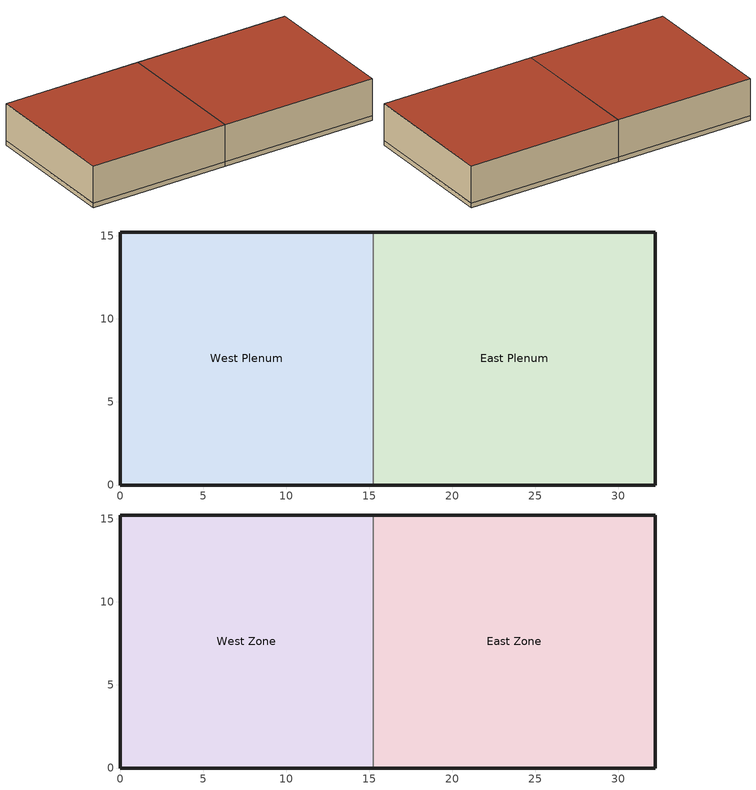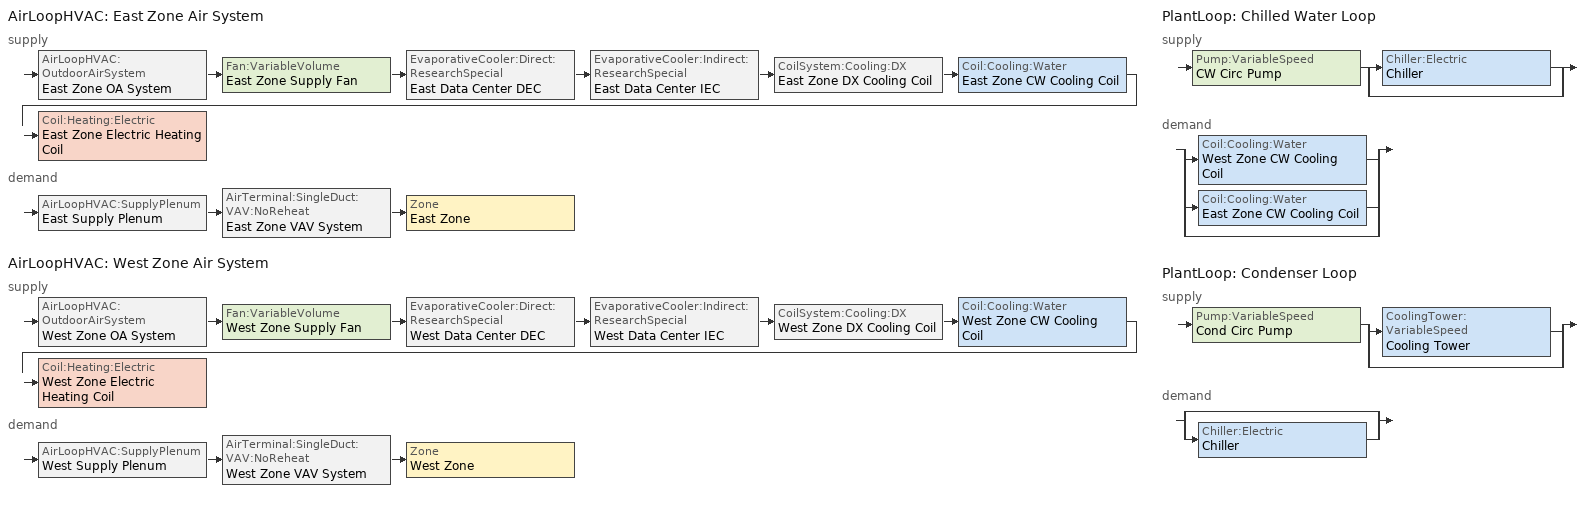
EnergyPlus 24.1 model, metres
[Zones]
East Plenum
 floor ground (FLOOR): 32.24,0 15.24,0 15.24,15.24 32.24,15.24 z0
 wall outside (ext-walls): 15.24,0 32.24,0 32.24,15.24 15.24,15.24 z0:0.5
 wall to West Plenum (PARTITION): 15.24,15.24 15.24,0 z0:0.5
West Plenum
 floor ground (FLOOR): 15.24,0 0,0 0,15.24 15.24,15.24 z0
 wall outside (ext-walls): 15.24,15.24 0,15.24 0,0 15.24,0 z0:0.5
 wall adiabatic (PARTITION): 15.24,0 15.24,15.24 z0:0.5
East Zone
 floor to East Plenum (Plenum Floor): 32.24,0 15.24,0 15.24,15.24 32.24,15.24 z0.5
 wall outside (ext-walls): 15.24,0 32.24,0 32.24,15.24 15.24,15.24 z0.5:4.57
 wall to West Zone (PARTITION): 15.24,15.24 15.24,0 z0.5:4.57
 roof outside (ROOF19): 15.24,15.24 15.24,0 32.24,0 32.24,15.24 z4.57
West Zone
 floor to West Plenum (Plenum Floor): 15.24,0 0,0 0,15.24 15.24,15.24 z0.5
 wall outside (ext-walls): 15.24,15.24 0,15.24 0,0 15.24,0 z0.5:4.57
 roof outside (ROOF19): 0,15.24 0,0 15.24,0 15.24,15.24 z4.57
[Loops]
AirLoopHVAC 'East Zone Air System'
 supply: AirLoopHVAC:OutdoorAirSystem 'East Zone OA System' > Fan:VariableVolume 'East Zone Supply Fan' > EvaporativeCooler:Direct:ResearchSpecial 'East Data Center DEC' > EvaporativeCooler:Indirect:ResearchSpecial 'East Data Center IEC' > CoilSystem:Cooling:DX 'East Zone DX Cooling Coil' > Coil:Cooling:Water 'East Zone CW Cooling Coil' > Coil:Heating:Electric 'East Zone Electric Heating Coil'
 demand: AirLoopHVAC:SupplyPlenum 'East Supply Plenum' > AirTerminal:SingleDuct:VAV:NoReheat 'East Zone VAV System' > Zone 'East Zone'
AirLoopHVAC 'West Zone Air System'
 supply: AirLoopHVAC:OutdoorAirSystem 'West Zone OA System' > Fan:VariableVolume 'West Zone Supply Fan' > EvaporativeCooler:Direct:ResearchSpecial 'West Data Center DEC' > EvaporativeCooler:Indirect:ResearchSpecial 'West Data Center IEC' > CoilSystem:Cooling:DX 'West Zone DX Cooling Coil' > Coil:Cooling:Water 'West Zone CW Cooling Coil' > Coil:Heating:Electric 'West Zone Electric Heating Coil'
 demand: AirLoopHVAC:SupplyPlenum 'West Supply Plenum' > AirTerminal:SingleDuct:VAV:NoReheat 'West Zone VAV System' > Zone 'West Zone'
PlantLoop 'Chilled Water Loop'
 supply: Pump:VariableSpeed 'CW Circ Pump' > split
  | Chiller:Electric 'Chiller'
  | bypass
 demand: split
  | Coil:Cooling:Water 'West Zone CW Cooling Coil'
  | Coil:Cooling:Water 'East Zone CW Cooling Coil'
  | bypass
PlantLoop 'Condenser Loop'
 supply: Pump:VariableSpeed 'Cond Circ Pump' > split
  | CoolingTower:VariableSpeed 'Cooling Tower'
  | bypass
 demand: split
  | bypass
  | Chiller:Electric 'Chiller'
[Building]
Simple One Zone (Wireframe DXF): Loads convergence tolerance value=0.04; Maximum number of warmup days=30; Minimum number of warmup days=6; North axis=0; Solar distribution=MinimalShadowing; Temperature convergence tolerance value=0.004; Terrain=Suburbs
[Site:GroundTemperature:BuildingSurface]
20.03, 20.03, 20.13, 20.3, 20.43, 20.52, 20.62, 20.77, 20.78, 20.55, 20.44, 20.2
[Site:GroundTemperature:Deep]
16.1, 16.1, 16.1, 16.1, 16.1, 16.1, 16.1, 16.1, 16.1, 16.1, 16.1, 16.1
[Site:GroundTemperature:Shallow]
20.03, 20.03, 20.13, 20.3, 20.43, 20.52, 20.62, 20.77, 20.78, 20.55, 20.44, 20.2
[Site:Location]
CHICAGO_IL_USA TMY2-94846: Elevation=190; Latitude=41.78; Longitude=-87.75; Time zone=-6
[SizingPeriod:DesignDay] Barometric pressure=99063; Daylight saving time indicator=No; Humidity condition type=WetBulb; Rain indicator=No; Snow indicator=No; Solar model indicator=ASHRAEClearSky
Name | Daily dry bulb temperature range | Day of month | Day type | Maximum dry bulb temperature | Month | Sky clearness | Wetbulb or dewpoint at maximum dry bulb | Wind direction | Wind speed
CHICAGO_IL_USA Annual Cooling 1% Design Conditions DB/MCWB | 10.7 | 3 | SummerDesignDay | 31.5 | 7 | 1 | 23 | 230 | 5.3
CHICAGO_IL_USA Annual Heating 99% Design Conditions DB | 0 | 8 | WinterDesignDay | -17.3 | 1 | 0 | -17.3 | 270 | 4.9
[Construction]
FLOOR: C5 - 4 IN HW CONCRETE
PARTITION: E1 - 3 / 4 IN PLASTER OR GYP BOARD, C6 - 8 IN CLAY TILE, E1 - 3 / 4 IN PLASTER OR GYP BOARD
PLENUM FLOOR: C19 - 2 IN LIGHT WEIGHT CONCRETE
ROOF19: R19LAYER
ext-walls: 1IN Stucco, 8IN Concrete HW, Wall Insulation [5], 1/2IN Gypsum
[Material] Thermal absorptance=0.9
Name | Conductivity | Density | Roughness | Solar absorptance | Specific heat | Thickness | Visible absorptance
1/2IN Gypsum | 0.16 | 784.9 | Smooth | 0.92 | 830 | 0.0127 | 0.92
1IN Stucco | 0.6918 | 1858 | Smooth | 0.92 | 837 | 0.0253 | 0.92
8IN Concrete HW | 1.7296 | 2243 | MediumRough | 0.65 | 837 | 0.2033 | 0.65
C5 - 4 IN HW CONCRETE | 1.729577 | 2242.585 | MediumRough | 0.65 | 836.8 | 0.101498 | 0.65
C6 - 8 IN CLAY TILE | 0.570761 | 1121.292 | Smooth | 0.82 | 836.8 | 0.203302 | 0.82
C19 - 2 IN LIGHT WEIGHT CONCRETE | 0.129891 | 480.5539 | MediumRough | 0.2 | 836.8 | 0.0508102 | 0.2
E1 - 3 / 4 IN PLASTER OR GYP BOARD | 0.726422 | 1601.846 | Smooth | 0.92 | 836.8 | 0.01905 | 0.92
Wall Insulation [5] | 0.0432 | 91 | MediumRough | 0.5 | 837 | 0.0453 | 0.5
[Material:NoMass]
R19LAYER: Roughness=Rough; Solar absorptance=0.75; Thermal absorptance=0.9; Thermal resistance=3.344; Visible absorptance=0.75
[AirLoopHVAC] Design supply air flow rate=Autosize
East Zone Air System; West Zone Air System
[AirLoopHVAC:SupplyPlenum]
Name | Zone
East Supply Plenum | East Plenum
West Supply Plenum | West Plenum
[AirTerminal:SingleDuct:VAV:NoReheat] Availability schedule=FanAndCoilAvailSched; Constant minimum air flow fraction=0.4; Maximum air flow rate=Autosize; Zone minimum air flow input method=Constant
East Zone VAV System; West Zone VAV System
[AvailabilityManager:Scheduled] Schedule=FanAndCoilAvailSched
East Data Center Avail; West Data Center Avail
[Chiller:Electric]
Chiller: Chilled water outlet temperature lower limit=5; Chiller flow mode=NotModulated; Condenser type=WaterCooled; Design chilled water flow rate=Autosize; Design chilled water outlet temperature=6.667; Design condenser fluid flow rate=Autosize; Design condenser inlet temperature=29.44; Maximum part load ratio=1; Minimum part load ratio=0.15; Nominal capacity=Autosize; Nominal cop=5; Optimum part load ratio=0.65; Temperature rise coefficient=2.682759; Coefficient 1 of capacity ratio curve=0.944836; Coefficient 1 of full load ratio curve=0.03303; Coefficient 1 of power ratio curve=1.907846; Coefficient 2 of capacity ratio curve=-0.0570088; Coefficient 2 of full load ratio curve=0.6852; Coefficient 2 of power ratio curve=-1.20499; Coefficient 3 of capacity ratio curve=-0.00185486; Coefficient 3 of full load ratio curve=0.2818; Coefficient 3 of power ratio curve=0.263462
[Coil:Heating:Electric] Availability schedule=FanAndCoilAvailSched; Efficiency=0.98; Nominal capacity=Autosize
East Zone Electric Heating Coil; West Zone Electric Heating Coil
[Coil:Cooling:DX:SingleSpeed] 2023 rated evaporator fan power per volume flow rate=934.4; Energy input ratio function of flow fraction curve=DXSysACCoolEIRFFF; Energy input ratio function of temperature curve=DXSysACCoolEIRFT; Gross rated cooling cop=3; Gross rated sensible heat ratio=Autosize; Gross rated total cooling capacity=Autosize; Part load fraction correlation curve=DXSysACCoolPLFFPLR; Rated air flow rate=Autosize; Report ashrae standard 127 performance ratings=Yes; Total cooling capacity function of flow fraction curve=DXSysACCoolCapFFF; Total cooling capacity function of temperature curve=DXSysACCoolCapFT
Name | Availability schedule
East DX Cooling Coil | EastDXCCoilAvailSched
West DX Cooling Coil | WestDXCCoilAvailSched
[Coil:Cooling:Water] Design air flow rate=Autosize; Design inlet air humidity ratio=Autosize; Design inlet air temperature=Autosize; Design inlet water temperature=Autosize; Design outlet air humidity ratio=Autosize; Design outlet air temperature=Autosize; Design water flow rate=Autosize; Heat exchanger configuration=CrossFlow; Type of analysis=SimpleAnalysis
Name | Availability schedule
East Zone CW Cooling Coil | EastChWaterCoilAvailSched
West Zone CW Cooling Coil | WestChWaterCoilAvailSched
[CoilSystem:Cooling:DX] Dehumidification control type=None; Run on latent load=No; Run on sensible load=Yes
Name | Availability schedule | Cooling coil
East Zone DX Cooling Coil | EastDXCCoilAvailSched | East DX Cooling Coil
West Zone DX Cooling Coil | WestDXCCoilAvailSched | West DX Cooling Coil
[Controller:OutdoorAir] Economizer control type=FixedDryBulb; Economizer maximum limit dewpoint temperature=13.5; Economizer maximum limit dry bulb temperature=23; Economizer minimum limit dry bulb temperature=-20; Lockout type=NoLockout; Maximum outdoor air flow rate=Autosize; Minimum limit type=FixedMinimum; Minimum outdoor air flow rate=Autosize; Minimum outdoor air schedule=OAFractionSched
East Data Center OA Controller; West Data Center OA Controller
[Controller:WaterCoil] Action=Reverse; Actuator variable=Flow; Control variable=Temperature; Controller convergence tolerance=Autosize; Maximum actuated flow=Autosize; Minimum actuated flow=0
East CW Coil Controller; West CW Coil Controller
[CoolingTower:VariableSpeed]
Cooling Tower: Basin heater capacity=450; Basin heater setpoint temperature=4.5; Blowdown calculation mode=ConcentrationRatio; Blowdown concentration ratio=4; Design air flow rate=Autosize; Design fan power=Autosize; Design water flow rate=Autosize; Drift loss percent=0.05; Evaporation loss mode=SaturatedExit; Fan power ratio function of air flow rate ratio curve=CoolingTowerFanRatioCurve; Fraction of tower capacity in free convection regime=0.125; Minimum air flow rate ratio=0.2; Model coefficient=YorkCalc Default Tower Model; Model type=YorkCalcUserDefined
[CoolingTowerPerformance:YorkCalc]
YorkCalc Default Tower Model: Maximum approach temperature=40; Maximum inlet air wet bulb temperature=26.6667; Maximum liquid to gas ratio=8; Maximum range temperature=22.2222; Maximum water flow rate ratio=4; Minimum approach temperature=1.1111; Minimum inlet air wet bulb temperature=-34.4; Minimum range temperature=1.1111; Minimum water flow rate ratio=0.5; Coefficient 1=-0.359741; Coefficient 2=-0.0550536; Coefficient 3=0.00238504; Coefficient 4=0.173927; Coefficient 5=-0.0248474; Coefficient 6=0.000484302; Coefficient 7=-0.00558985; Coefficient 8=0.000577008; Coefficient 9=-1.34243e-05; Coefficient 10=2.84766; Coefficient 11=-0.121765; Coefficient 12=0.00145992; Coefficient 13=1.68043; Coefficient 14=-0.0166921; Coefficient 15=-0.000719053; Coefficient 16=-0.0254852; Coefficient 17=4.87492e-05; Coefficient 18=2.71923e-05; Coefficient 19=-0.0653766; Coefficient 20=-0.00227817; Coefficient 21=0.000250025; Coefficient 22=-0.0910565; Coefficient 23=0.00318176; Coefficient 24=3.86218e-05; Coefficient 25=-0.00342854; Coefficient 26=8.5659e-06; Coefficient 27=-1.51682e-06
[DesignSpecification:OutdoorAir] Outdoor air flow per person=0.0125; Outdoor air flow per zone=0; Outdoor air flow per zone floor area=0; Outdoor air method=Flow/Person
SZ DSOA East Zone; SZ DSOA West Zone
[ElectricEquipment] Design level=0; Design level calculation method=EquipmentLevel; End use subcategory=MiscPlug; Fraction latent=0; Fraction lost=0; Schedule=BLDG_EQUIP_SCH
Name | Fraction radiant | Zone or zonelist or space or spacelist
East Zone_MiscPlug_Equip | 0.5 | East Zone
West Zone_MiscPlug_Equip | 0.25 | West Zone
[ElectricEquipment:ITE:AirCooled] Air flow calculation method=FlowFromSystem; Air flow function of loading and air temperature curve=Data Center Servers Airflow fLoadTemp; Air inlet connection type=AdjustedSupply; Cpu end use subcategory=ITE-CPU; Cpu loading schedule=Data Center CPU Loading Schedule; Cpu power input function of loading and air temperature curve=Data Center Servers Power fLoadTemp; Design electric power supply efficiency=0.9; Design entering air temperature=15; Design fan air flow rate per power input=0.0001; Design fan power input fraction=0.4; Design power input calculation method=Watts/Area; Design power input schedule=Data Center Operation Schedule; Design recirculation fraction=0.1; Electric power supply efficiency function of part load ratio curve=UPS Efficiency fPLR; Electric power supply end use subcategory=ITE-UPS; Environmental class=A3; Fan end use subcategory=ITE-Fans; Fan power input function of flow curve=ECM FanPower fFlow; Fraction of electric power supply losses to zone=1; Recirculation function of loading and supply temperature curve=Data Center Recirculation fLoadTemp; Watts per floor area=200
Name | Return temperature difference | Supply temperature difference | Zone or space
EastDataCenter_Equip | 0 | 2 | East Zone
WestDataCenter_Equip |  |  | West Zone
[EnergyManagementSystem:GlobalVariable]
EnergyManagementSystem:GlobalVariable 1: PUE_Value
[EnergyManagementSystem:OutputVariable]
Power Utilization Effectiveness: Ems variable=PUE_Value; Type of data in variable=Averaged; Update frequency=SystemTimestep
[EnergyManagementSystem:Program]
CalculatePUE: IF IT_Equip_power > 0.0; set PUE_Value = whole_building_power / IT_Equip_power; ELSE; set PUE_Value = 0.0; ENDIF
[EnergyManagementSystem:ProgramCallingManager]
Calculate Power Utilization Effectiveness: EndOfZoneTimestepBeforeZoneReporting; CalculatePUE
[EnergyManagementSystem:Sensor] Output variable or output meter index key=Whole Building
Name | Output variable or output meter
IT_Equip_Power | Facility Total Building Electricity Demand Rate
Whole_Building_Power | Facility Total Electricity Demand Rate
Whole_HVAC_Power | Facility Total HVAC Electricity Demand Rate
[EvaporativeCooler:Direct:ResearchSpecial] Availability schedule=ALWAYS_ON; Blowdown concentration ratio=3; Cooler design effectiveness=0.7; Drift loss fraction=0; Evaporative operation minimum drybulb temperature=16; Primary air design flow rate=Autosize; Recirculating water pump design power=30
Name | Evaporative operation maximum limit drybulb temperature | Evaporative operation maximum limit wetbulb temperature
East Data Center DEC | 22 | 20
West Data Center DEC | 20 | 18
[EvaporativeCooler:Indirect:ResearchSpecial] Availability schedule=ALWAYS_ON; Cooler drybulb design effectiveness=0.72; Cooler wetbulb design effectiveness=0.7; Dewpoint effectiveness factor=0.9; Drift loss fraction=0; Drybulb effectiveness flow ratio modifier curve=IECEffDBFlowMod; Evaporative operation maximum limit outdoor wetbulb temperature=24; Primary air design flow rate=Autosize; Recirculating water pump design power=Autosize; Secondary air design flow rate=Autosize; Secondary air fan design power=Autosize; Secondary air fan power modifier curve=IECFanPowerMod; Secondary air fan sizing specific power=200; Secondary air flow scaling factor=1.4; Water pump power modifier curve=IECPumpPowerMod; Water pump power sizing factor=150; Wetbulb effectiveness flow ratio modifier curve=IECEffWBFlowMod
Name | Dry operation maximum limit outdoor drybulb temperature | Evaporative operation minimum limit secondary air drybulb temperature
East Data Center IEC | 35 | 22
West Data Center IEC | 50 | 20
[Fan:VariableVolume] Availability schedule=FanAndCoilAvailSched; Fan power coefficient 1=0.350712; Fan power coefficient 2=0.308505; Fan power coefficient 3=-0.541374; Fan power coefficient 4=0.871988; Fan power coefficient 5=0; Fan power minimum flow fraction=0.25; Fan power minimum flow rate input method=Fraction; Fan total efficiency=0.7; Maximum flow rate=Autosize; Motor efficiency=0.9; Motor in airstream fraction=0; Pressure rise=300
East Zone Supply Fan; West Zone Supply Fan
[Lights] Design level calculation method=LightingLevel; End use subcategory=GeneralLights; Fraction radiant=0.59; Fraction replaceable=0; Fraction visible=0.2; Lighting level=284; Return air fraction=0; Schedule=LIGHTS-1
Name | Zone or zonelist or space or spacelist
East Zone Lights | East Zone
West Zone Lights | West Zone
[People] Activity level schedule=Activity Sch; Air velocity schedule=Air Velo Sch; Carbon dioxide generation rate=3.82e-08; Clothing insulation calculation method=ClothingInsulationSchedule; Clothing insulation schedule=Clothing Sch; Fraction radiant=0.3; Mean radiant temperature calculation type=EnclosureAveraged; Number of people=0; Number of people calculation method=People; Number of people schedule=OFFICE OCCUPANCY; Thermal comfort model 1 type=Fanger; Work efficiency schedule=Work Eff Sch
Name | Zone or zonelist or space or spacelist
East Zone PEOPLE | East Zone
West Zone PEOPLE | West Zone
[PlantEquipmentList]
Chiller Plant: Chiller, Chiller:Electric
Tower Plant: Cooling Tower, CoolingTower:VariableSpeed
[PlantEquipmentOperation:CoolingLoad] Load range 1 lower limit=0; Load range 1 upper limit=1000000000
Name | Range 1 equipment list
CW Loop Cooling Load | Chiller Plant
Tower Load | Tower Plant
[PlantEquipmentOperationSchemes]
Name | Control scheme 1 | Control scheme 1 schedule
CW Loop Operation | CW Loop Cooling Load | Chiller AlwaysOnSchedule
Tower Loop Operation | Tower Load | Tower AlwaysOnSchedule
[PlantLoop] Fluid type=Water; Load distribution scheme=Optimal; Maximum loop flow rate=Autosize; Maximum loop temperature=100; Minimum loop flow rate=0; Minimum loop temperature=3; Plant loop volume=Autocalculate
Name | Plant equipment operation scheme
Chilled Water Loop | CW Loop Operation
Condenser Loop | Tower Loop Operation
[Pump:VariableSpeed] Design maximum flow rate=Autosize; Design minimum flow rate=0; Design power consumption=Autosize; Fraction of motor inefficiencies to fluid stream=0; Pump control type=Intermittent; Coefficient 1 of the part load performance curve=0; Coefficient 2 of the part load performance curve=1; Coefficient 3 of the part load performance curve=0; Coefficient 4 of the part load performance curve=0
Name | Design pump head | Motor efficiency
CW Circ Pump | 160000 | 0.87
Cond Circ Pump | 140000 | 0.9
[SetpointManager:FollowOutdoorAirTemperature]
CondenserControl SetpointManager: Control variable=Temperature; Maximum setpoint temperature=80; Minimum setpoint temperature=10; Offset temperature difference=0; Reference temperature type=OutdoorAirWetBulb; Setpoint node or nodelist=Condenser Supply Outlet Node
[SetpointManager:MixedAir] Control variable=Temperature
Name | Setpoint node or nodelist
East Zone Mixed Air Temp Manager | East Zone Mixed Air Node
West Zone Mixed Air Temp Manager | West Zone Mixed Air Node
[SetpointManager:Scheduled]
Chilled Water Loop Setpoint Manager: Control variable=Temperature; Schedule=CW Loop Temp Schedule; Setpoint node or nodelist=CW Supply Outlet Node
[SetpointManager:SingleZone:Cooling] Control variable=Temperature; Maximum supply air temperature=18; Minimum supply air temperature=12
Name | Control zone | Setpoint node or nodelist
East System Setpoint manager | East Zone | East Sys Setpoint nodes
System Setpoint manager | West Zone | West Sys Setpoint nodes
[SetpointManager:SingleZone:Reheat] Control variable=Temperature; Maximum supply air temperature=40; Minimum supply air temperature=12
Name | Control zone | Setpoint node or nodelist
East Heating Coil Setpoint Manager | East Zone | East Air Loop Outlet Node
West Heating Coil Setpoint Manager | West Zone | West Air Loop Outlet Node
[Sizing:Plant]
Name | Design loop exit temperature | Loop design temperature difference | Loop type
Chilled Water Loop | 7 | 4 | Cooling
Condenser Loop | 20 | 5 | Condenser
[Sizing:System] 100 outdoor air in cooling=Yes; 100 outdoor air in heating=No; Central cooling design supply air temperature=12.8; Central heating maximum system air flow ratio=0.4; Cooling supply air flow rate method=DesignDay; Design outdoor air flow rate=Autosize; Heating supply air flow rate method=DesignDay; Preheat design temperature=7; Type of load to size on=Sensible; Type of zone sum to use=NonCoincident
Name | Central cooling design supply air humidity ratio | Central heating design supply air humidity ratio | Central heating design supply air temperature | Precool design humidity ratio | Precool design temperature | Preheat design humidity ratio
West Zone Air System | 0.0085 | 0.0085 | 16.7 | 0.0085 | 11 | 0.0085
East Zone Air System | 0.009 | 0.009 | 30 | 0.009 | 12.8 | 0.009
[Sizing:Zone] Account for dedicated outdoor air system=No; Cooling design air flow method=DesignDay; Cooling design air flow rate=0; Dedicated outdoor air high setpoint temperature for design=Autosize; Dedicated outdoor air low setpoint temperature for design=Autosize; Dedicated outdoor air system control strategy=NeutralSupplyAir; Heating design air flow method=DesignDay; Heating design air flow rate=0; Zone cooling design supply air humidity ratio=0.0075; Zone cooling design supply air temperature=13; Zone cooling design supply air temperature input method=SupplyAirTemperature; Zone cooling sizing factor=0; Zone heating design supply air humidity ratio=0.004; Zone heating design supply air temperature=30; Zone heating design supply air temperature input method=SupplyAirTemperature; Zone heating sizing factor=0
Name | Design specification outdoor air object
West Zone | SZ DSOA West Zone
East Zone | SZ DSOA East Zone
[ThermostatSetpoint:DualSetpoint]
Name | Cooling setpoint temperature schedule | Heating setpoint temperature schedule
East Temperature Setpoints | East Cooling Setpoints | East Heating Setpoints
West Temperature Setpoints | West Cooling Setpoints | West Heating Setpoints
[Zone] Ceiling height=Autocalculate; Multiplier=1; Type=1; Volume=Autocalculate
East Plenum; East Zone; West Plenum; West Zone
[ZoneControl:Thermostat] Control type schedule=Zone Control Type Sched
Name | Zone or zonelist | Control 1
East Zone Thermostat | East Zone | East Temperature Setpoints
West Zone Thermostat | West Zone | West Temperature Setpoints
[Zone equipment]
East Zone: East Zone VAV System
West Zone: West Zone VAV System
[Curve:Biquadratic] Input unit type for y=Temperature; Output unit type=Dimensionless
Name | Input unit type for x | Maximum value of x | Maximum value of y | Minimum value of x | Minimum value of y | Coefficient1 constant | Coefficient2 x | Coefficient3 x 2 | Coefficient4 y | Coefficient5 y 2 | Coefficient6 x y | Maximum curve output | Minimum curve output
DXSysACCoolCapFT | Temperature | 23.88889 | 46.11111 | 12.77778 | 18 | 0.766956 | 0.0107756 | -4.14703e-05 | 0.00134961 | -0.000261144 | 0.000457488
DXSysACCoolEIRFT | Temperature | 23.88889 | 46.11111 | 12.77778 | 18 | 0.297145 | 0.0430933 | -0.000748766 | 0.00597727 | 0.000482112 | -0.000956448
Data Center Recirculation fLoadTemp | Dimensionless | 1.5 | 99 | 0 | -10 | 1 | 0 | 0 | 0 | 0 | 0 | 99 | 0
Data Center Servers Airflow fLoadTemp | Dimensionless | 1.5 | 99 | 0 | -10 | -1.4 | 0.9 | 0 | 0.1 | 0 | 0 | 99 | 0
Data Center Servers Power fLoadTemp | Dimensionless | 1.5 | 99 | 0 | -10 | -1 | 1 | 0 | 0.06667 | 0 | 0 | 99 | 0
[Curve:Cubic]
CoolingTowerFanRatioCurve: Maximum value of x=1; Minimum value of x=0.15; Coefficient1 constant=-0.00931516; Coefficient2 x=0.0512334; Coefficient3 x 2=-0.0838365; Coefficient4 x 3=1.04192
[Curve:Quadratic]
Name | Maximum value of x | Minimum value of x | Coefficient1 constant | Coefficient2 x | Coefficient3 x 2
DXSysACCoolCapFFF | 1.5 | 0.5 | 0.8 | 0.2 | 0
DXSysACCoolEIRFFF | 1.5 | 0.5 | 1.156 | -0.1816 | 0.0256
DXSysACCoolPLFFPLR | 1 | 0 | 0.85 | 0.15 | 0
ECM FanPower fFlow | 99 | 0 | 0 | 1 | 0
UPS Efficiency fPLR | 99 | 0 | 1 | 0 | 0
[Schedule:Compact]
ALWAYS_ON; Clothing Sch; EastDXCCoilAvailSched; FanAndCoilAvailSched: Through: 12/31, For: AllDays, Until: 24:00, 1
Activity Sch: Through: 12/31, For: AllDays, Until: 24:00, 131.8
Air Velo Sch: Through: 12/31, For: AllDays, Until: 24:00, 0.137
BLDG_EQUIP_SCH: Through: 12/31, For: Weekdays, Until: 08:00, 0.4, Until: 12:00, 0.9, Until: 13:00, 0.8, Until: 17:00, 0.9, Until: 18:00, 0.5, Until: 24:00, 0.4, For: SummerDesignDay, Until: 24:00, 1, For: Saturday, Until: 06:00, 0.3, Until: 08:00, 0.4, Until: 12:00, 0.5, Until: 17:00, 0.35, Until: 24:00, 0.3, For: WinterDesignDay, Until: 24:00, 0, For: Sunday Holidays AllOtherDays, Until: 24:00, 0.3
CW Loop Temp Schedule: THROUGH: 12/31, FOR: AllDays, UNTIL: 24:00, 7
Chiller AlwaysOnSchedule; Tower AlwaysOnSchedule: THROUGH: 12/31, FOR: AllDays, UNTIL: 24:00, 1
East Cooling Setpoints; West Cooling Setpoints: Through: 12/31, For: AllDays, Until:  7:00, 23, Until: 17:00, 23, Until: 24:00, 23
Data Center CPU Loading Schedule: Through: 12/31, For: SummerDesignDay, Until: 24:00, 1, For: AllOtherDays, Until: 6:00, 0.5, Until: 8:00, 0.75, Until: 18:00, 1, Until: 24:00, 0.8
EastChWaterCoilAvailSched: Through: 12/31, For: AllDays, Until:  7:00, 0, Until: 17:00, 0, Until: 24:00, 0
East Heating Setpoints; West Heating Setpoints: Through: 12/31, For: AllDays, Until:  7:00, 20, Until: 17:00, 20, Until: 24:00, 20
LIGHTS-1: Through: 12/31, For: Weekdays SummerDesignDay WinterDesignDay, Until: 9:00, 0.05, Until: 10:00, 0.9, Until: 11:00, 0.95, Until: 12:00, 1, Until: 13:00, 0.95, Until: 14:00, 0.8, Until: 15:00, 0.9, Until: 17:00, 1, Until: 24:00, 0.05, For: AllOtherDays, Until: 24:00, 0.05
OAFractionSched: Through: 12/31, For: AllDays, Until: 7:00, 0.05, Until: 18:00, 1, Until: 24:00, 0.05
OFFICE OCCUPANCY: Through: 12/31, For: WeekDays SummerDesignDay, Until: 6:00, 0, Until: 7:00, 0.1, Until: 8:00, 0.5, Until: 12:00, 1, Until: 13:00, 0.5, Until: 16:00, 1, Until: 17:00, 0.5, Until: 18:00, 0.1, Until: 24:00, 0, For: AllOtherDays, Until: 24:00, 0
WestChWaterCoilAvailSched; Work Eff Sch: Through: 12/31, For: AllDays, Until: 24:00, 0
WestDXCCoilAvailSched: Through: 12/31, For: AllDays, Until:  7:00, 1, Until: 17:00, 1, Until: 24:00, 1
Zone Control Type Sched: Through: 12/31, For: AllDays, Until: 24:00, 4
[Schedule:Constant]
Data Center Operation Schedule: Hourly value=1
[Table:IndependentVariable]
IECEffDBFlowMod_IndependentVariable1: Linear, Cubic, 1.1, 0, Dimensionless, 0, 0.156016, 0.22497, 0.245292, 0.269625, 0.299328, 0.33699, 0.385709, 0.453044, 0.553876, 0.732741, 0.899289, 1.04747, 1.07497, 1.10417
IECEffWBFlowMod_IndependentVariable1: Linear, Cubic, 1.875, 0, Dimensionless, 0, 0.125, 0.25, 0.375, 0.5, 0.625, 0.75, 0.875, 1, 1.125, 1.25, 1.375, 1.5, 1.625, 1.75, 1.875
IECFanPowerMod_IndependentVariable1; IECPumpPowerMod_IndependentVariable1: Linear, Cubic, 1, 0, Dimensionless, 0, 0.125, 0.25, 0.375, 0.5, 0.625, 0.75, 0.875, 1
[Table:IndependentVariableList]
IECEffDBFlowMod_IndependentVariableList: IECEffDBFlowMod_IndependentVariable1
IECEffWBFlowMod_IndependentVariableList: IECEffWBFlowMod_IndependentVariable1
IECFanPowerMod_IndependentVariableList: IECFanPowerMod_IndependentVariable1
IECPumpPowerMod_IndependentVariableList: IECPumpPowerMod_IndependentVariable1
[Table:Lookup]
IECEffDBFlowMod: IECEffDBFlowMod_IndependentVariableList, 1, 0, Dimensionless, 0, 0.251901, 0.272634, 0.297085, 0.326355, 0.362022, 0.406442, 0.463287, 0.538618, 0.643204, 0.798193, 0.907534, 0.98913, 0.994186, 1
IECEffWBFlowMod: IECEffWBFlowMod_IndependentVariableList, 1.15, 0, Dimensionless, 0, 0.503564, 0.669043, 0.765841, 0.834521, 0.887794, 0.93132, 0.968121, 1, 1.02812, 1.05327, 1.07603, 1.0968, 1.11591, 1.1336, 1.15007
IECFanPowerMod: IECFanPowerMod_IndependentVariableList, 1, 0, Dimensionless, 0, 0.0044871, 0.0272047, 0.0780695, 0.164938, 0.294638, 0.473325, 0.706677, 1
IECPumpPowerMod: IECPumpPowerMod_IndependentVariableList, 1, 0, Dimensionless, 0.4, 0.4, 0.4, 0.4, 1, 1, 1, 1, 1
